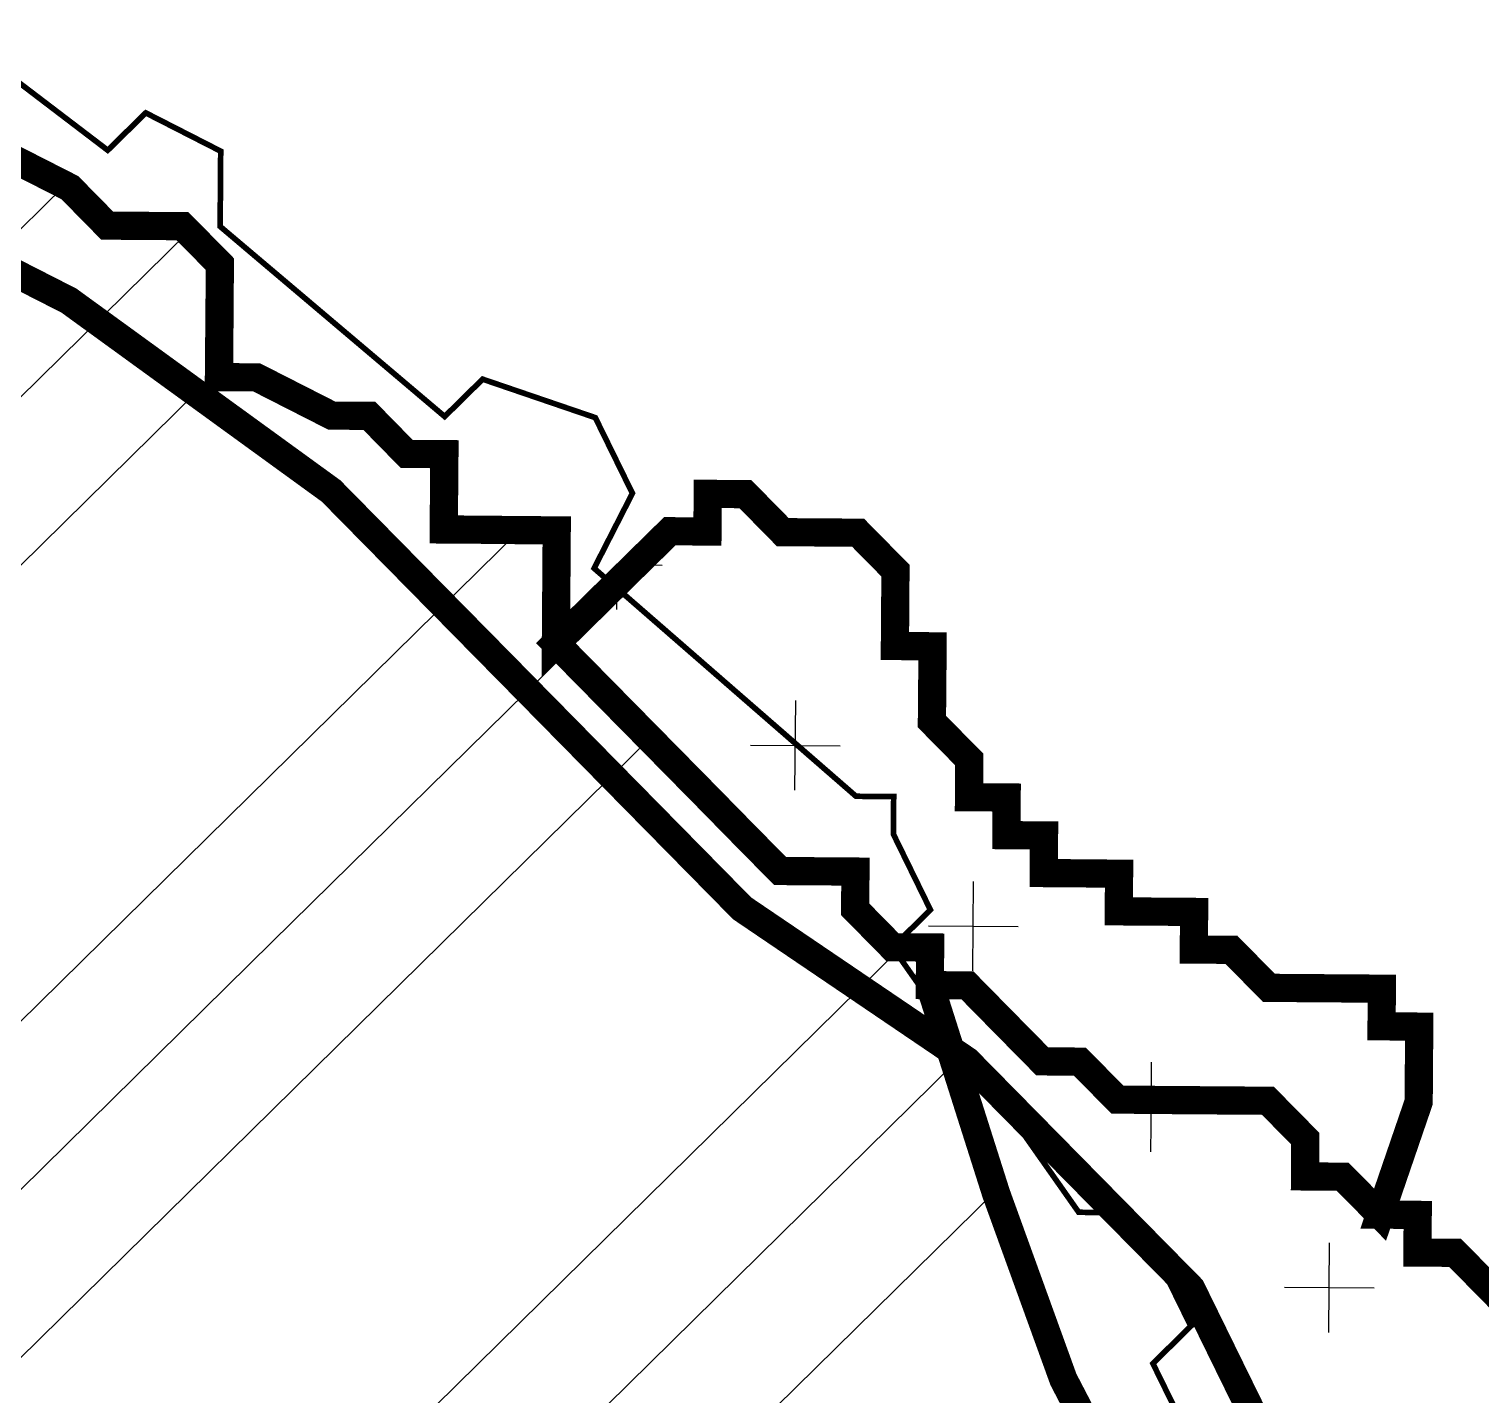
# Model space of a CAD drawing. Header units: metres. Extents: x 317370 to 326712, y 1824935 to 1838812.
# Drawn here: x 322172.2 to 322327.5, y 1831723.2 to 1831869.4 of the extents above; entities that cross this region are included whole.
import ezdxf

# ---------------------------------------------------------------- set-up
doc = ezdxf.new("R2010")
doc.units = ezdxf.units.M
doc.header["$MEASUREMENT"] = 0
for name, color, linetype in [('ARCHAEOLOGICAL & HERITAGE SITES', 12, 'Continuous'), ('HAZARDS LINE', 1, 'Continuous'), ('INTERTIDAL ZONE', 5, 'Continuous'), ('LOW TIDE LINE', 5, 'Continuous'), ('NDZ-200M FROM CRZ', 30, 'Continuous'), ('RIVER', 4, 'Continuous'), ('SURVEY PLOT BOUNDARY', 35, 'Continuous')]:
    doc.layers.add(name, color=color, linetype=linetype)
doc.layers.add('HIGH TIDE LINE', color=7, linetype='Continuous', true_color=0xff00c5)

# ---------------------------------------------------------------- blocks, each defined once
blk = doc.blocks.new('81')
at = {"layer": 'ARCHAEOLOGICAL & HERITAGE SITES'}
h = blk.add_hatch(dxfattribs=at)
h.set_pattern_fill('GOST_GROUND', color=256, scale=6.046778, angle=-0.4508)
h.set_pattern_definition([(44.54917, (306983.874, 1824194.8), (85.5117, -0.67286), [120.93555]), (44.54917, (307002.013, 1824194.656), (85.5117, -0.67286), [120.93555]), (44.54917, (307020.153, 1824194.51), (85.5117, -0.67286), [120.93555])])
h.paths.add_polyline_path([(322282.86, 1831724.83), (322275.66, 1831744.73), (322268.57, 1831767.04), (322268.6, 1831771.07), (322264.57, 1831771.1), (322260.57, 1831775.17), (322260.61, 1831779.2), (322256.57, 1831779.23), (322252.54, 1831779.26), (322248.54, 1831783.32), (322244.55, 1831787.39), (322228.55, 1831803.64), (322228.58, 1831807.67), (322228.61, 1831811.7), (322228.64, 1831815.73), (322224.61, 1831815.76), (322220.58, 1831815.8), (322216.55, 1831815.83), (322216.58, 1831819.86), (322216.62, 1831823.89), (322212.58, 1831823.92), (322208.59, 1831827.99), (322204.56, 1831828.02), (322196.53, 1831832.11), (322192.49, 1831832.14), (322192.53, 1831836.18), (322192.56, 1831840.21), (322192.59, 1831844.24), (322188.59, 1831848.3), (322184.56, 1831848.33), (322180.53, 1831848.36), (322176.53, 1831852.43), (322168.5, 1831856.52), (322164.5, 1831860.59), (322164.53, 1831864.62), (322164.56, 1831868.65), (322160.57, 1831872.71), (322156.57, 1831876.77), (322156.54, 1831872.74), (322152.5, 1831872.78), (322148.44, 1831868.78), (322144.41, 1831868.81), (322132.32, 1831868.9), (322132.35, 1831872.93), (322128.32, 1831872.97), (322124.29, 1831873), (322120.26, 1831873.03), (322120.23, 1831869), (322116.16, 1831865), (322112.13, 1831865.03), (322108.07, 1831861.03), (322104.04, 1831861.06), (322099.98, 1831857.06), (322091.92, 1831857.13), (322087.89, 1831857.16), (322083.89, 1831861.22), (322079.86, 1831861.25), (322075.82, 1831861.28), (322075.79, 1831857.25), (322071.76, 1831857.28), (322067.73, 1831857.32), (322059.67, 1831857.38), (322055.64, 1831857.41), (322051.61, 1831857.44), (322047.58, 1831857.47), (322043.55, 1831857.51), (322039.48, 1831853.51), (322035.45, 1831853.54), (322031.42, 1831853.57), (322027.39, 1831853.6), (322023.36, 1831853.63), (322019.33, 1831853.66), (322015.3, 1831853.7), (322011.24, 1831849.7), (322007.21, 1831849.73), (322003.14, 1831845.73), (321995.08, 1831845.79), (321991.05, 1831845.82), (321991.02, 1831841.79), (321986.99, 1831841.82), (321986.96, 1831837.79), (321986.93, 1831833.76), (321986.89, 1831829.73), (321986.86, 1831825.7), (321986.83, 1831821.67), (321986.8, 1831817.64), (321990.8, 1831813.57), (321990.77, 1831809.54), (321990.73, 1831805.51), (321990.7, 1831801.48), (321990.67, 1831797.45), (321994.67, 1831793.38), (321994.64, 1831789.35), (321998.67, 1831789.32), (321998.64, 1831785.29), (322002.54, 1831769.13), (322006.48, 1831757.01), (322002.41, 1831753.01), (322002.38, 1831748.98), (322002.35, 1831744.94), (322006.32, 1831736.85), (322010.25, 1831724.72), (322014.19, 1831712.6), (322018.22, 1831712.57), (322022.28, 1831716.57), (322026.31, 1831716.53), (322030.31, 1831712.47), (322030.28, 1831708.44), (322030.25, 1831704.41), (322026.22, 1831704.44), (322026.19, 1831700.41), (322030.19, 1831696.35), (322038.22, 1831692.25), (322038.18, 1831688.22), (322042.21, 1831688.19), (322050.18, 1831676.03), (322050.15, 1831672), (322046.12, 1831672.03), (322046.09, 1831668), (322042.06, 1831668.03), (322042.02, 1831664), (322037.96, 1831660), (322041.96, 1831655.94), (322041.93, 1831651.9), (322045.93, 1831647.84), (322049.96, 1831647.81), (322053.99, 1831647.78), (322058.05, 1831651.78), (322062.11, 1831655.78), (322062.15, 1831659.81), (322062.18, 1831663.84), (322070.21, 1831659.75), (322090.27, 1831647.49), (322098.3, 1831643.4), (322102.33, 1831643.37), (322106.33, 1831639.3), (322106.29, 1831635.27), (322106.26, 1831631.24), (322110.29, 1831631.21), (322114.32, 1831631.18), (322118.35, 1831631.14), (322130.42, 1831627.02), (322142.48, 1831622.89), (322146.48, 1831618.83), (322154.5, 1831614.73), (322158.54, 1831614.7), (322158.5, 1831610.67), (322158.47, 1831606.64), (322162.47, 1831602.58), (322166.5, 1831602.54), (322170.44, 1831590.42), (322174.4, 1831582.32), (322178.44, 1831582.29), (322178.37, 1831574.23), (322182.34, 1831566.14), (322186.34, 1831562.07), (322186.24, 1831549.98), (322190.18, 1831537.85), (322190.15, 1831533.82), (322194.18, 1831533.79), (322194.15, 1831529.76), (322206.14, 1831517.57), (322214.17, 1831513.47), (322222.2, 1831509.38), (322226.2, 1831505.32), (322230.2, 1831501.25), (322262.26, 1831486.06), (322290.55, 1831467.96), (322314.33, 1831459.52), (322327.14, 1831455.3), (322358.77, 1831447.83), (322362.8, 1831447.8), (322366.83, 1831447.77), (322370.87, 1831447.73), (322374.9, 1831447.7), (322378.93, 1831447.67), (322382.96, 1831447.64), (322387.02, 1831451.64), (322391.05, 1831451.61), (322391.08, 1831455.64), (322395.14, 1831459.64), (322399.21, 1831463.64), (322399.24, 1831467.67), (322403.27, 1831467.64), (322407.33, 1831471.64), (322411.46, 1831483.7), (322411.52, 1831491.76), (322411.55, 1831495.79), (322415.58, 1831495.76), (322419.61, 1831495.73), (322419.65, 1831499.76), (322423.74, 1831507.79), (322427.8, 1831511.79), (322423.8, 1831515.86), (322423.84, 1831519.89), (322423.87, 1831523.92), (322419.87, 1831527.98), (322419.9, 1831532.01), (322411.93, 1831544.17), (322411.97, 1831548.2), (322416.03, 1831552.2), (322416.06, 1831556.23), (322416.09, 1831560.26), (322412.06, 1831560.3), (322408.06, 1831564.36), (322404.03, 1831564.39), (322400.06, 1831572.49), (322384.1, 1831592.77), (322384.13, 1831596.8), (322388.19, 1831600.8), (322384.16, 1831600.83), (322384.19, 1831604.86), (322384.23, 1831608.89), (322380.2, 1831608.93), (322376.16, 1831608.96), (322376.2, 1831612.99), (322368.23, 1831625.15), (322364.23, 1831629.21), (322368.26, 1831629.18), (322368.29, 1831633.21), (322368.33, 1831637.24), (322368.36, 1831641.27), (322364.33, 1831641.3), (322360.33, 1831645.37), (322356.3, 1831645.4), (322352.27, 1831645.43), (322348.2, 1831641.43), (322348.17, 1831637.4), (322344.11, 1831633.4), (322336.02, 1831629.43), (322331.95, 1831625.43), (322327.92, 1831625.46), (322327.95, 1831629.5), (322323.96, 1831633.56), (322323.99, 1831637.59), (322319.99, 1831641.65), (322320.02, 1831645.68), (322316.02, 1831649.75), (322316.05, 1831653.78), (322312.05, 1831657.84), (322312.08, 1831661.87), (322312.18, 1831673.97), (322308.18, 1831678.03), (322308.21, 1831682.06), (322308.23, 1831684.08), (322289.38, 1831712.28)])
at = {"layer": 'INTERTIDAL ZONE'}
h = blk.add_hatch(dxfattribs=at)
h.set_pattern_fill('CROSS', color=256, scale=3.023389, angle=-0.4508)
h.set_pattern_definition([(359.54917, (306983.874, 1824194.798), (19.348987, 19.046862), [9.59926, -28.79778]), (89.54917, (306988.635, 1824189.961), (-19.046862, 19.348987), [9.59926, -28.79778])])
h.paths.add_polyline_path([(322272.79, 1831791.2), (322268.79, 1831795.26), (322268.83, 1831799.29), (322268.86, 1831803.32), (322264.83, 1831803.35), (322264.86, 1831807.38), (322264.89, 1831811.42), (322260.89, 1831815.48), (322256.86, 1831815.51), (322252.83, 1831815.54), (322248.83, 1831819.61), (322244.8, 1831819.64), (322244.77, 1831815.61), (322240.74, 1831815.64), (322236.67, 1831811.64), (322228.55, 1831803.64), (322244.55, 1831787.39), (322248.54, 1831783.32), (322252.54, 1831779.26), (322256.57, 1831779.23), (322260.61, 1831779.2), (322260.57, 1831775.17), (322264.57, 1831771.1), (322268.6, 1831771.07), (322268.57, 1831767.04), (322272.6, 1831767.01), (322276.6, 1831762.94), (322280.6, 1831758.88), (322284.63, 1831758.85), (322288.63, 1831754.79), (322292.66, 1831754.75), (322296.69, 1831754.72), (322300.72, 1831754.69), (322304.75, 1831754.66), (322308.75, 1831750.6), (322308.72, 1831746.56), (322312.75, 1831746.53), (322316.75, 1831742.47), (322320.88, 1831754.53), (322320.91, 1831758.56), (322320.94, 1831762.6), (322316.91, 1831762.63), (322316.94, 1831766.66), (322312.91, 1831766.69), (322308.88, 1831766.72), (322304.85, 1831766.75), (322300.85, 1831770.82), (322296.82, 1831770.85), (322296.85, 1831774.88), (322292.82, 1831774.91), (322288.79, 1831774.94), (322288.82, 1831778.97), (322284.79, 1831779.01), (322280.76, 1831779.04), (322280.79, 1831783.07), (322276.76, 1831783.1), (322276.79, 1831787.13), (322272.76, 1831787.16)])
at = {"layer": 'NDZ-200M FROM CRZ'}
h = blk.add_hatch(dxfattribs=at)
h.set_pattern_fill('CROSS', color=256, scale=3.023389, angle=-0.4508)
h.set_pattern_definition([(359.54917, (306983.874, 1824194.798), (19.348987, 19.046862), [9.59926, -28.79778]), (89.54917, (306988.635, 1824189.961), (-19.046862, 19.348987), [9.59926, -28.79778])])
h.paths.add_polyline_path([(322332.78, 1831730.25), (322324.78, 1831738.38), (322320.75, 1831738.41), (322320.78, 1831742.44), (322316.75, 1831742.47), (322312.75, 1831746.53), (322308.72, 1831746.56), (322308.75, 1831750.6), (322304.75, 1831754.66), (322300.72, 1831754.69), (322296.69, 1831754.72), (322292.66, 1831754.75), (322288.63, 1831754.79), (322284.63, 1831758.85), (322280.6, 1831758.88), (322276.6, 1831762.94), (322272.6, 1831767.01), (322268.57, 1831767.04), (322275.66, 1831744.73), (322282.86, 1831724.83), (322289.38, 1831712.28), (322308.23, 1831684.08), (322308.24, 1831686.09), (322312.31, 1831690.09), (322312.34, 1831694.12), (322316.4, 1831698.12), (322316.43, 1831702.16), (322320.46, 1831702.12), (322320.5, 1831706.16), (322324.53, 1831706.12), (322328.56, 1831706.09), (322332.59, 1831706.06), (322336.65, 1831710.06), (322336.71, 1831718.12), (322336.75, 1831722.15)])
at = {"layer": 'ARCHAEOLOGICAL & HERITAGE SITES', "const_width": 3.02, "flags": 128}
blk.add_lwpolyline([(322289.38, 1831712.28), (322282.86, 1831724.83), (322275.66, 1831744.73), (322268.57, 1831767.04), (322268.6, 1831771.07), (322264.57, 1831771.1), (322260.57, 1831775.17), (322260.61, 1831779.2), (322256.57, 1831779.23), (322252.54, 1831779.26), (322248.54, 1831783.32), (322244.55, 1831787.39), (322228.55, 1831803.64), (322228.58, 1831807.67), (322228.61, 1831811.7), (322228.64, 1831815.73), (322224.61, 1831815.76), (322220.58, 1831815.8), (322216.55, 1831815.83), (322216.58, 1831819.86), (322216.62, 1831823.89), (322212.58, 1831823.92), (322208.59, 1831827.99), (322204.56, 1831828.02), (322196.53, 1831832.11), (322192.49, 1831832.14), (322192.53, 1831836.18), (322192.56, 1831840.21), (322192.59, 1831844.24), (322188.59, 1831848.3), (322184.56, 1831848.33), (322180.53, 1831848.36), (322176.53, 1831852.43), (322168.5, 1831856.52)], dxfattribs=at)
at = {"layer": 'HAZARDS LINE', "lineweight": 18, "const_width": 3.02}
blk.add_lwpolyline([(322007.14, 1831841.67), (322023.3, 1831845.57), (322071.73, 1831853.25), (322108.01, 1831852.97), (322132.22, 1831856.81), (322144.32, 1831856.71), (322152.35, 1831852.62), (322176.44, 1831840.33), (322204.49, 1831819.95), (322224.49, 1831799.64), (322248.48, 1831775.26), (322272.54, 1831758.94), (322292.53, 1831738.63), (322296.53, 1831734.57), (322300.5, 1831726.47), (322304.47, 1831718.38)], dxfattribs=at)
at = {"layer": 'HIGH TIDE LINE', "lineweight": 35, "const_width": 3.02}
blk.add_lwpolyline([(322332.78, 1831730.25), (322324.78, 1831738.38), (322320.75, 1831738.41), (322320.78, 1831742.44), (322316.75, 1831742.47), (322312.75, 1831746.53), (322308.72, 1831746.56), (322308.75, 1831750.6), (322304.75, 1831754.66), (322300.72, 1831754.69), (322296.69, 1831754.72), (322292.66, 1831754.75), (322288.63, 1831754.79), (322284.63, 1831758.85), (322280.6, 1831758.88), (322276.6, 1831762.94), (322272.6, 1831767.01), (322268.57, 1831767.04), (322268.6, 1831771.07), (322264.57, 1831771.1), (322260.57, 1831775.17), (322260.61, 1831779.2), (322256.57, 1831779.23), (322252.54, 1831779.26), (322248.54, 1831783.32), (322244.55, 1831787.39), (322228.55, 1831803.64), (322228.58, 1831807.67), (322228.61, 1831811.7), (322228.64, 1831815.73), (322224.61, 1831815.76), (322220.58, 1831815.8), (322216.55, 1831815.83), (322216.58, 1831819.86), (322216.62, 1831823.89), (322212.58, 1831823.92), (322208.59, 1831827.99), (322204.56, 1831828.02), (322196.53, 1831832.11), (322192.49, 1831832.14), (322192.53, 1831836.18), (322192.56, 1831840.21), (322192.59, 1831844.24), (322188.59, 1831848.3), (322184.56, 1831848.33), (322180.53, 1831848.36), (322176.53, 1831852.43), (322168.5, 1831856.52)], dxfattribs=at)
at = {"layer": 'INTERTIDAL ZONE', "const_width": 3.02, "flags": 128}
blk.add_lwpolyline([(322272.79, 1831791.2), (322268.79, 1831795.26), (322268.83, 1831799.29), (322268.86, 1831803.32), (322264.83, 1831803.35), (322264.86, 1831807.38), (322264.89, 1831811.42), (322260.89, 1831815.48), (322256.86, 1831815.51), (322252.83, 1831815.54), (322248.83, 1831819.61), (322244.8, 1831819.64), (322244.77, 1831815.61), (322240.74, 1831815.64), (322236.67, 1831811.64), (322228.55, 1831803.64), (322244.55, 1831787.39), (322248.54, 1831783.32), (322252.54, 1831779.26), (322256.57, 1831779.23), (322260.61, 1831779.2), (322260.57, 1831775.17), (322264.57, 1831771.1), (322268.6, 1831771.07), (322268.57, 1831767.04), (322272.6, 1831767.01), (322276.6, 1831762.94), (322280.6, 1831758.88), (322284.63, 1831758.85), (322288.63, 1831754.79), (322292.66, 1831754.75), (322296.69, 1831754.72), (322300.72, 1831754.69), (322304.75, 1831754.66), (322308.75, 1831750.6), (322308.72, 1831746.56), (322312.75, 1831746.53), (322316.75, 1831742.47), (322320.88, 1831754.53), (322320.91, 1831758.56), (322320.94, 1831762.6), (322316.91, 1831762.63), (322316.94, 1831766.66), (322312.91, 1831766.69), (322308.88, 1831766.72), (322304.85, 1831766.75), (322300.85, 1831770.82), (322296.82, 1831770.85), (322296.85, 1831774.88), (322292.82, 1831774.91), (322288.79, 1831774.94), (322288.82, 1831778.97), (322284.79, 1831779.01), (322280.76, 1831779.04), (322280.79, 1831783.07), (322276.76, 1831783.1), (322276.79, 1831787.13), (322272.76, 1831787.16)], close=True, dxfattribs=at)
at = {"layer": 'LOW TIDE LINE', "lineweight": 18, "const_width": 3.02}
blk.add_lwpolyline([(322316.75, 1831742.47), (322320.88, 1831754.53), (322320.91, 1831758.56), (322320.94, 1831762.6), (322316.91, 1831762.63), (322316.94, 1831766.66), (322312.91, 1831766.69), (322308.88, 1831766.72), (322304.85, 1831766.75), (322300.85, 1831770.82), (322296.82, 1831770.85), (322296.85, 1831774.88), (322292.82, 1831774.91), (322288.79, 1831774.94), (322288.82, 1831778.97), (322284.79, 1831779.01), (322280.76, 1831779.04), (322280.79, 1831783.07), (322276.76, 1831783.1), (322276.79, 1831787.13), (322272.76, 1831787.16), (322272.79, 1831791.2), (322268.79, 1831795.26), (322268.83, 1831799.29), (322268.86, 1831803.32), (322264.83, 1831803.35), (322264.86, 1831807.38), (322264.89, 1831811.42), (322260.89, 1831815.48), (322256.86, 1831815.51), (322252.83, 1831815.54), (322248.83, 1831819.61), (322244.8, 1831819.64), (322244.77, 1831815.61), (322240.74, 1831815.64), (322236.67, 1831811.64), (322228.55, 1831803.64)], dxfattribs=at)
at = {"layer": 'RIVER', "flags": 128}
blk.add_lwpolyline([(322168.5, 1831856.52, 3.02, 3.02, 0), (322176.53, 1831852.43, 3.02, 3.02, 0), (322180.53, 1831848.36, 3.02, 3.02, 0), (322184.56, 1831848.33, 3.02, 3.02, 0), (322188.59, 1831848.3, 3.02, 3.02, 0), (322192.59, 1831844.24, 3.02, 3.02, 0), (322192.56, 1831840.21, 3.02, 3.02, 0), (322192.49, 1831832.14, 3.02, 3.02, 0), (322196.53, 1831832.11, 3.02, 3.02, 0), (322204.56, 1831828.02, 3.02, 3.02, 0), (322208.59, 1831827.99, 3.02, 3.02, 0), (322212.58, 1831823.92, 3.02, 3.02, 0), (322216.62, 1831823.89, 3.02, 3.02, 0), (322216.55, 1831815.83, 3.02, 3.02, 0), (322220.58, 1831815.8, 3.02, 3.02, 0), (322224.61, 1831815.76, 3.02, 3.02, 0), (322228.64, 1831815.73, 3.02, 3.02, 0), (322228.61, 1831811.7, 3.02, 3.02, 0), (322228.55, 1831803.64, 3.02, 3.02, 0), (322236.67, 1831811.64, 3.02, 3.02, 0), (322240.74, 1831815.64, 3.02, 3.02, 0), (322244.77, 1831815.61, 3.02, 3.02, 0), (322244.8, 1831819.64, 3.02, 3.02, 0), (322248.83, 1831819.61, 3.02, 3.02, 0), (322252.83, 1831815.54, 3.02, 3.02, 0), (322256.86, 1831815.51, 3.02, 3.02, 0), (322260.89, 1831815.48, 3.02, 3.02, 0), (322264.89, 1831811.42, 3.02, 3.02, 0), (322264.83, 1831803.35, 3.02, 3.02, 0), (322268.86, 1831803.32, 3.02, 3.02, 0), (322268.79, 1831795.26, 3.02, 3.02, 0), (322272.79, 1831791.2, 3.02, 3.02, 0), (322272.76, 1831787.16, 3.02, 3.02, 0), (322276.79, 1831787.13, 3.02, 3.02, 0), (322276.76, 1831783.1, 3.02, 3.02, 0), (322280.79, 1831783.07, 3.02, 3.02, 0), (322280.76, 1831779.04, 3.02, 3.02, 0), (322284.79, 1831779.01, 3.02, 3.02, 0), (322288.82, 1831778.97, 3.02, 3.02, 0), (322288.79, 1831774.94, 3.02, 3.02, 0), (322292.82, 1831774.91, 3.02, 3.02, 0), (322296.85, 1831774.88, 3.02, 3.02, 0), (322296.82, 1831770.85, 3.02, 3.02, 0), (322300.85, 1831770.82, 3.02, 3.02, 0), (322304.85, 1831766.75, 3.02, 3.02, 0), (322308.88, 1831766.72, 3.02, 3.02, 0), (322312.91, 1831766.69, 3.02, 3.02, 0), (322316.94, 1831766.66, 3.02, 3.02, 0), (322316.91, 1831762.63, 3.02, 3.02, 0), (322320.94, 1831762.6, 3.02, 3.02, 0), (322320.91, 1831758.56, 3.02, 3.02, 0), (322320.88, 1831754.53, 3.02, 3.02, 0), (322316.75, 1831742.47, 3.02, 3.02, 0), (322320.78, 1831742.44, 3.02, 3.02, 0), (322320.75, 1831738.41, 3.02, 3.02, 0), (322324.78, 1831738.38, 3.02, 3.02, 0), (322332.78, 1831730.25, 3.02, 3.02, 0)], format="xyseb", dxfattribs=at)
at = {"layer": 'SURVEY PLOT BOUNDARY', "lineweight": 18, "const_width": 0.605}
for points in [[(322304.34, 1831702.25), (322292.44, 1831726.53), (322296.5, 1831730.53), (322292.53, 1831738.63), (322288.53, 1831742.69), (322284.5, 1831742.72), (322264.57, 1831771.1), (322268.63, 1831775.1), (322264.67, 1831783.2), (322264.7, 1831787.23), (322260.67, 1831787.26), (322232.64, 1831811.67), (322236.74, 1831819.7), (322232.77, 1831827.8), (322220.71, 1831831.92), (322216.65, 1831827.92), (322192.62, 1831848.27), (322192.68, 1831856.33), (322184.66, 1831860.43), (322180.59, 1831856.43), (322164.56, 1831868.65), (322160.6, 1831876.74), (322156.57, 1831876.77), (322689.36, 1831965.31)], [(322164.56, 1831868.65), (322180.59, 1831856.43), (322184.66, 1831860.43), (322192.68, 1831856.33), (322192.62, 1831848.27), (322216.65, 1831827.92), (322220.71, 1831831.92), (322232.77, 1831827.8), (322236.74, 1831819.7), (322232.64, 1831811.67), (322260.67, 1831787.26), (322264.7, 1831787.23), (322264.67, 1831783.2), (322268.63, 1831775.1), (322264.57, 1831771.1), (322284.5, 1831742.72), (322288.53, 1831742.69), (322292.53, 1831738.63), (322296.5, 1831730.53), (322292.44, 1831726.53), (322304.34, 1831702.25)]]:
    blk.add_lwpolyline(points, dxfattribs=at)

msp = doc.modelspace()

# ---------------------------------------------------------------- block references
msp.add_blockref('81', (0, 0))

doc.saveas('drawing.dxf')
